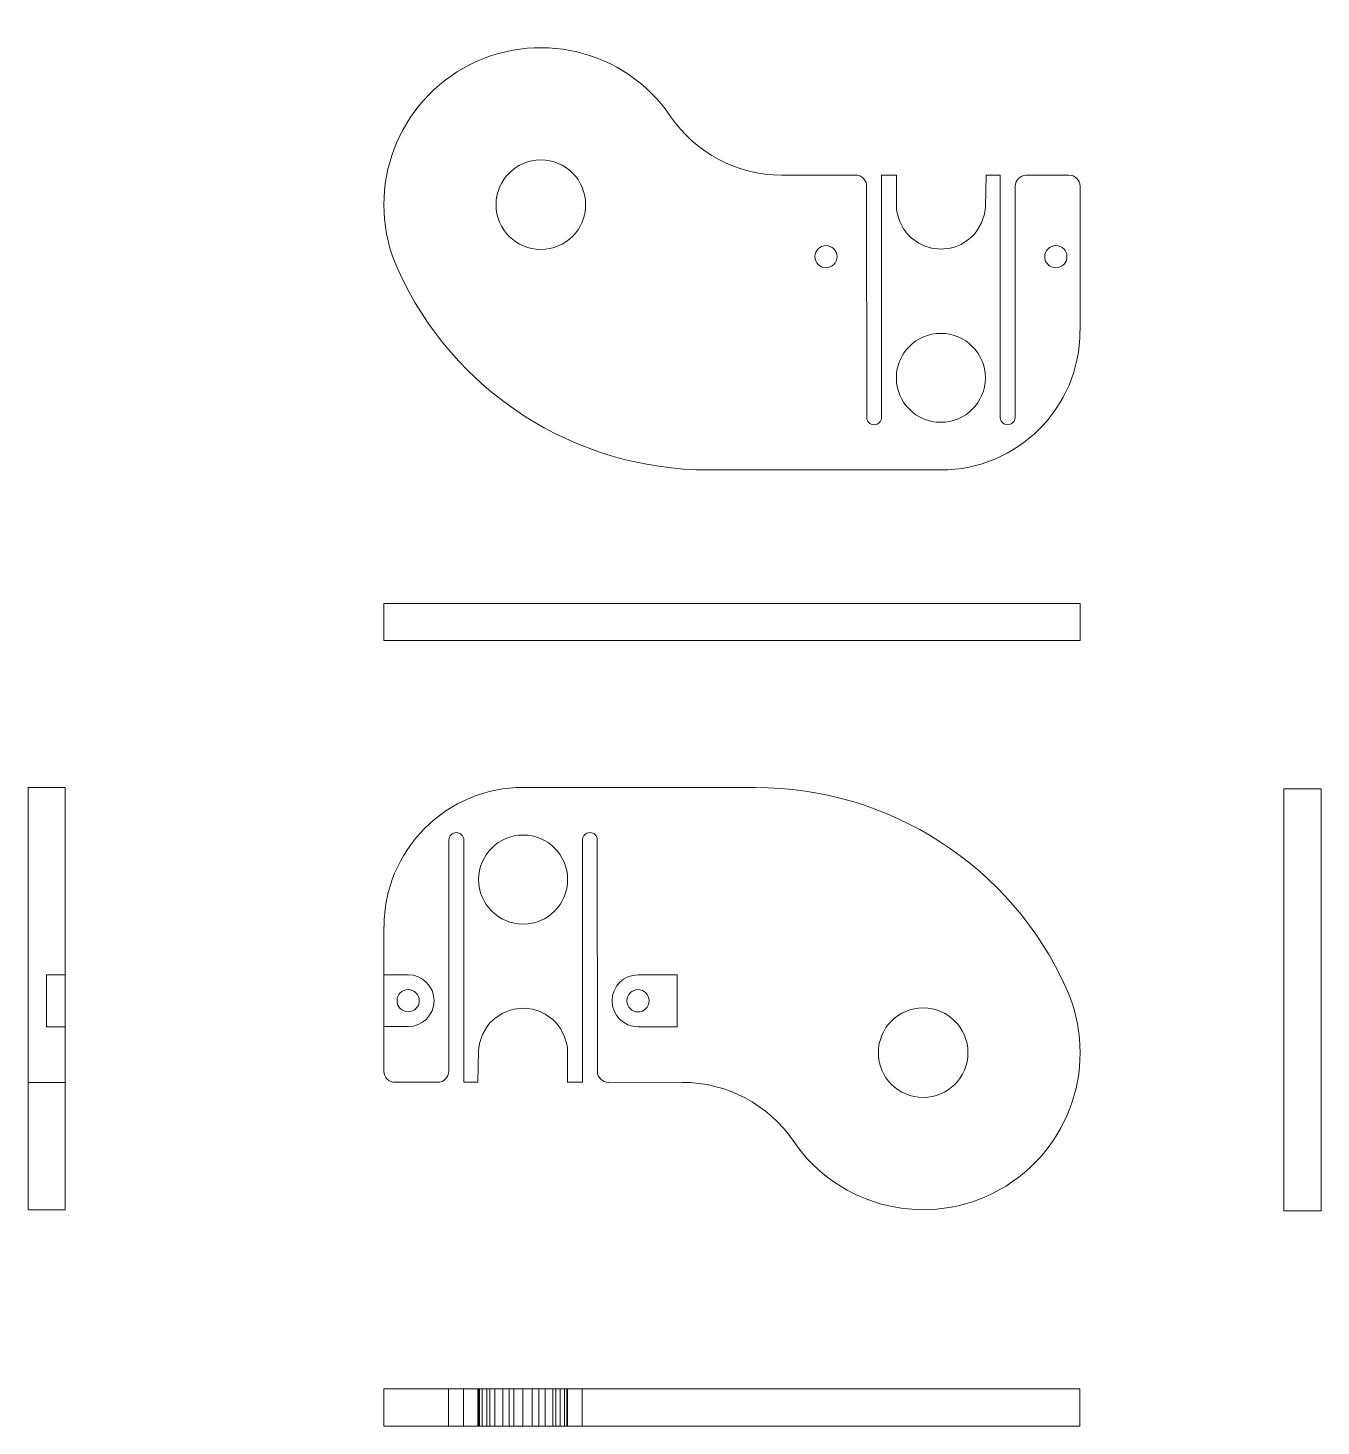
# Model space of a CAD drawing. Header units: millimetres. Extents: x 1461 to 1636, y 380 to 569.
import ezdxf

# ---------------------------------------------------------------- set-up
doc = ezdxf.new("R2010")
doc.units = ezdxf.units.MM
doc.layers.get('0').update_dxf_attribs({"true_color": 0xc2ced6})

# ---------------------------------------------------------------- blocks, each defined once
blk = doc.blocks.new('A$C0EFD49E1')
at = {"color": 0, "linetype": 'Continuous', "lineweight": 0}
for p, q in [((1405.14, 559.07), (1399.14, 559.07)), ((1405.14, 559.07), (1412.14, 559.07)), ((1405.14, 555.81), (1405.14, 559.07)), ((1418.64, 559.07), (1412.14, 559.07)), ((1412.14, 559.07), (1412.14, 555.81)), ((1397.64, 557.57), (1397.64, 551.81)), ((1399.14, 550.33), (1430.31, 550.3)), ((1430.31, 548.3), (1397.64, 548.31)), ((1397.64, 548.31), (1397.64, 546.41)), ((1397.64, 546.41), (1401.95, 546.3)), ((1401.95, 546.3), (1402.89, 546.18)), ((1402.89, 546.18), (1404.08, 545.79)), ((1404.08, 545.79), (1405.17, 545.16)), ((1405.17, 545.16), (1405.65, 544.77)), ((1405.65, 544.77), (1406.3, 544.08)), ((1406.3, 544.08), (1406.98, 543.03)), ((1406.98, 543.03), (1407.34, 542.16)), ((1407.34, 542.16), (1407.51, 541.55)), ((1407.51, 541.55), (1407.64, 540.31)), ((1407.64, 540.31), (1407.51, 539.06)), ((1437.39, 508.95), (1437.4, 540.3)), ((1407.24, 538.16), (1406.83, 537.31)), ((1407.51, 539.06), (1407.24, 538.16)), ((1405.65, 535.85), (1404.9, 535.28)), ((1406.1, 536.29), (1405.65, 535.85)), ((1406.83, 537.31), (1406.1, 536.29)), ((1402.26, 534.34), (1397.64, 534.31)), ((1397.64, 534.31), (1397.64, 532.31)), ((1402.58, 534.38), (1402.26, 534.34)), ((1403.79, 534.71), (1402.58, 534.38)), ((1404.9, 535.28), (1403.79, 534.71)), ((1397.64, 532.31), (1430.31, 532.3)), ((1430.31, 530.3), (1399.12, 530.29)), ((1397.64, 528.78), (1397.63, 518.82)), ((1405.13, 519.55), (1405.13, 524.81)), ((1412.13, 524.81), (1412.13, 519.54)), ((1412.13, 519.54), (1405.13, 519.55))]:
    blk.add_line(p, q, dxfattribs=at)
for centre in [(1408.64, 555.81), (1408.63, 524.81)]:
    blk.add_circle(centre, 1.5, dxfattribs=at)
at = {"color": 0, "linetype": 'Continuous', "lineweight": 0, "extrusion": (0, 0, -1)}
for centre, radius in [((-1424.98, 540.3), 6), ((-1401.63, 486.36), 6.04)]:
    blk.add_circle(centre, radius, dxfattribs=at)
at = {"color": 0, "linetype": 'Continuous', "lineweight": 0}
for centre, radius, start, end in [((1399.14, 557.57), 1.5, 90.0451, 179.9871), ((1418.64, 540.3), 18.76, 359.9871, 89.9871), ((1399.13, 551.82), 1.49, 180.3818, 270.3818), ((1399.13, 528.79), 1.5, 90.6327, 180.5678), ((1391.44, 508.96), 45.96, 294.2705, 359.9871), ((1401.63, 486.36), 21.17, 124.2314, 294.2705)]:
    blk.add_arc(centre, radius, start, end, dxfattribs=at)
at = {"color": 0, "linetype": 'Continuous', "lineweight": 0, "extrusion": (0, 0, -1)}
for centre, radius, start, end in [((-1408.64, 555.81), 3.5, 180.0129, 0.0129), ((-1430.31, 549.3), 1, 90.0129, 270.0129), ((-1430.31, 531.3), 1, 90.0129, 269.948), ((-1408.63, 524.81), 3.5, 0.0129, 180.0129), ((-1379.54, 518.82), 18.09, 180.0129, 235.7686)]:
    blk.add_arc(centre, radius, start, end, dxfattribs=at)
blk = doc.blocks.new('A$C0860387B')
at = {"color": 0, "linetype": 'Continuous', "lineweight": 0}
for p, q in [((-1437.39, -508.95), (-1437.4, -540.3)), ((-1397.64, -528.78), (-1397.63, -518.82)), ((-1430.31, -530.3), (-1399.12, -530.29)), ((-1397.64, -532.31), (-1430.31, -532.3)), ((-1397.64, -534.31), (-1397.64, -532.31)), ((-1405.65, -535.85), (-1404.9, -535.28)), ((-1404.9, -535.28), (-1403.79, -534.71)), ((-1403.79, -534.71), (-1402.58, -534.38)), ((-1402.58, -534.38), (-1402.26, -534.34)), ((-1402.26, -534.34), (-1397.64, -534.31)), ((-1407.24, -538.16), (-1406.83, -537.31)), ((-1406.83, -537.31), (-1406.1, -536.29)), ((-1406.1, -536.29), (-1405.65, -535.85)), ((-1407.64, -540.31), (-1407.51, -539.06)), ((-1407.51, -539.06), (-1407.24, -538.16)), ((-1407.51, -541.55), (-1407.64, -540.31)), ((-1407.34, -542.16), (-1407.51, -541.55)), ((-1406.98, -543.03), (-1407.34, -542.16)), ((-1406.3, -544.08), (-1406.98, -543.03)), ((-1405.65, -544.77), (-1406.3, -544.08)), ((-1405.17, -545.16), (-1405.65, -544.77)), ((-1404.08, -545.79), (-1405.17, -545.16)), ((-1402.89, -546.18), (-1404.08, -545.79)), ((-1401.95, -546.3), (-1402.89, -546.18)), ((-1397.64, -546.41), (-1401.95, -546.3)), ((-1397.64, -548.31), (-1397.64, -546.41)), ((-1430.31, -548.3), (-1397.64, -548.31)), ((-1399.14, -550.33), (-1430.31, -550.3)), ((-1397.64, -557.57), (-1397.64, -551.81)), ((-1418.64, -559.07), (-1405.14, -559.07)), ((-1405.14, -559.07), (-1399.14, -559.07))]:
    blk.add_line(p, q, dxfattribs=at)
at = {"color": 0, "linetype": 'Continuous', "lineweight": 0, "extrusion": (8.75158e-16, -8.83605e-31, -1)}
blk.add_circle((1401.63, -486.36), 6.04, dxfattribs=at)
at = {"color": 0, "linetype": 'Continuous', "lineweight": 0, "extrusion": (8.75158e-16, -8.76504e-31, -1)}
blk.add_circle((1408.63, -524.81), 1.5, dxfattribs=at)
at = {"color": 0, "linetype": 'Continuous', "lineweight": 0, "extrusion": (8.75158e-16, -8.85724e-31, -1)}
blk.add_circle((1424.98, -540.3), 6, dxfattribs=at)
at = {"color": 0, "linetype": 'Continuous', "lineweight": 0, "extrusion": (8.75158e-16, -8.84087e-31, -1)}
blk.add_circle((1408.64, -555.81), 1.5, dxfattribs=at)
at = {"color": 0, "linetype": 'Continuous', "lineweight": 0}
for centre, radius, start, end in [((-1401.63, -486.36), 21.17, 304.2314, 114.2705), ((-1391.44, -508.96), 45.96, 114.2705, 179.9871), ((-1399.13, -528.79), 1.5, 270.6327, 0.5678), ((-1418.64, -540.3), 18.76, 179.9871, 269.9871), ((-1399.13, -551.82), 1.49, 0.3818, 90.3818), ((-1399.14, -557.57), 1.5, 270.0451, 359.9871)]:
    blk.add_arc(centre, radius, start, end, dxfattribs=at)
at = {"color": 0, "linetype": 'Continuous', "lineweight": 0, "extrusion": (8.75158e-16, -8.77659e-31, -1)}
blk.add_arc((1379.54, -518.82), 18.09, 0.0129, 55.7686, dxfattribs=at)
at = {"color": 0, "linetype": 'Continuous', "lineweight": 0, "extrusion": (8.75158e-16, -8.75685e-31, -1)}
blk.add_arc((1430.31, -531.3), 1, 270.0129, 89.948, dxfattribs=at)
at = {"color": 0, "linetype": 'Continuous', "lineweight": 0, "extrusion": (8.75158e-16, -8.727e-31, -1)}
blk.add_arc((1430.31, -549.3), 1, 270.0129, 90.0129, dxfattribs=at)
blk = doc.blocks.new('A$C593E0931')
at = {"color": 0, "linetype": 'Continuous', "lineweight": 0, "extrusion": (2.22045e-16, 1, 2.22045e-16)}
for p, q in [((-559.07, 287.13), (-559.07, 287.13)), ((-559.07, 284.63), (-559.07, 287.13)), ((-557.57, 287.13), (-559.07, 287.13)), ((-557.57, 287.13), (-551.81, 287.13)), ((-550.33, 287.13), (-551.81, 287.13)), ((-550.33, 287.13), (-550.3, 287.13)), ((-550.33, 282.13), (-550.33, 287.13)), ((-550.3, 287.13), (-548.31, 287.13)), ((-548.31, 282.13), (-548.31, 287.13)), ((-548.31, 287.13), (-546.41, 287.13)), ((-546.41, 282.13), (-546.41, 287.13)), ((-546.41, 287.13), (-546.3, 287.13)), ((-546.3, 282.13), (-546.3, 287.13)), ((-546.3, 287.13), (-546.18, 287.13)), ((-546.18, 282.13), (-546.18, 287.13)), ((-546.18, 287.13), (-545.79, 287.13)), ((-545.79, 282.13), (-545.79, 287.13)), ((-545.79, 287.13), (-545.16, 287.13)), ((-545.16, 282.13), (-545.16, 287.13)), ((-545.16, 287.13), (-544.77, 287.13)), ((-544.77, 282.13), (-544.77, 287.13)), ((-544.77, 287.13), (-544.08, 287.13)), ((-544.08, 282.13), (-544.08, 287.13)), ((-544.08, 287.13), (-543.03, 287.13)), ((-543.03, 282.13), (-543.03, 287.13)), ((-543.03, 287.13), (-542.16, 287.13)), ((-542.16, 282.13), (-542.16, 287.13)), ((-542.16, 287.13), (-541.55, 287.13)), ((-541.55, 282.13), (-541.55, 287.13)), ((-541.55, 287.13), (-540.31, 287.13)), ((-540.31, 282.13), (-540.31, 287.13)), ((-540.31, 287.13), (-539.06, 287.13)), ((-539.06, 282.13), (-539.06, 287.13)), ((-539.06, 287.13), (-538.16, 287.13)), ((-538.16, 282.13), (-538.16, 287.13)), ((-538.16, 287.13), (-537.31, 287.13)), ((-537.31, 282.13), (-537.31, 287.13)), ((-537.31, 287.13), (-536.29, 287.13)), ((-536.29, 282.13), (-536.29, 287.13)), ((-536.29, 287.13), (-535.85, 287.13)), ((-535.85, 282.13), (-535.85, 287.13)), ((-535.85, 287.13), (-535.28, 287.13)), ((-535.28, 282.13), (-535.28, 287.13)), ((-535.28, 287.13), (-534.71, 287.13)), ((-534.71, 282.13), (-534.71, 287.13)), ((-534.71, 287.13), (-534.38, 287.13)), ((-534.38, 282.13), (-534.38, 287.13)), ((-534.38, 287.13), (-534.34, 287.13)), ((-534.34, 282.13), (-534.34, 287.13)), ((-534.34, 287.13), (-534.31, 287.13)), ((-534.31, 282.13), (-534.31, 287.13)), ((-534.31, 287.13), (-532.31, 287.13)), ((-532.31, 282.13), (-532.31, 287.13)), ((-532.31, 287.13), (-532.3, 287.13)), ((-532.3, 287.13), (-530.3, 287.13)), ((-530.3, 287.13), (-530.29, 287.13)), ((-528.78, 287.13), (-530.29, 287.13)), ((-528.78, 287.13), (-518.82, 287.13)), ((-518.82, 287.13), (-503.86, 287.13)), ((-465.19, 287.13), (-503.86, 287.13)), ((-465.19, 282.13), (-465.19, 287.13)), ((-559.07, 282.13), (-559.07, 284.63)), ((-557.57, 282.13), (-559.07, 282.13)), ((-559.07, 282.13), (-559.07, 282.13)), ((-557.57, 282.13), (-551.81, 282.13)), ((-550.33, 282.13), (-551.81, 282.13)), ((-550.33, 282.13), (-550.3, 282.13)), ((-550.3, 282.13), (-548.31, 282.13)), ((-548.31, 282.13), (-546.41, 282.13)), ((-546.41, 282.13), (-546.3, 282.13)), ((-546.3, 282.13), (-546.18, 282.13)), ((-546.18, 282.13), (-545.79, 282.13)), ((-545.79, 282.13), (-545.16, 282.13)), ((-545.16, 282.13), (-544.77, 282.13)), ((-544.77, 282.13), (-544.08, 282.13)), ((-544.08, 282.13), (-543.03, 282.13)), ((-543.03, 282.13), (-542.16, 282.13)), ((-542.16, 282.13), (-541.55, 282.13)), ((-541.55, 282.13), (-540.31, 282.13)), ((-540.31, 282.13), (-539.06, 282.13)), ((-539.06, 282.13), (-538.16, 282.13)), ((-538.16, 282.13), (-537.31, 282.13)), ((-537.31, 282.13), (-536.29, 282.13)), ((-536.29, 282.13), (-535.85, 282.13)), ((-535.85, 282.13), (-535.28, 282.13)), ((-535.28, 282.13), (-534.71, 282.13)), ((-534.71, 282.13), (-534.38, 282.13)), ((-534.38, 282.13), (-534.34, 282.13)), ((-534.34, 282.13), (-534.31, 282.13)), ((-534.31, 282.13), (-532.31, 282.13)), ((-532.31, 282.13), (-532.3, 282.13)), ((-532.3, 282.13), (-530.3, 282.13)), ((-530.3, 282.13), (-530.29, 282.13)), ((-528.78, 282.13), (-530.29, 282.13)), ((-528.78, 282.13), (-518.82, 282.13)), ((-518.82, 282.13), (-503.86, 282.13)), ((-465.19, 282.13), (-503.86, 282.13))]:
    blk.add_line(p, q, dxfattribs=at)
blk = doc.blocks.new('A$C33FE7A9E')
at = {"color": 0, "linetype": 'Continuous', "lineweight": 0, "extrusion": (1.22465e-16, 1, 2.22045e-16)}
for p, q in [((-1418.64, 287.13), (-1437.4, 287.13)), ((-1437.4, 282.13), (-1437.4, 287.13)), ((-1418.64, 287.13), (-1412.14, 287.13)), ((-1412.14, 284.63), (-1412.14, 287.13)), ((-1412.14, 287.13), (-1412.14, 287.13)), ((-1412.14, 287.13), (-1405.14, 287.13)), ((-1405.14, 287.13), (-1399.14, 287.13)), ((-1405.14, 284.63), (-1405.14, 287.13)), ((-1397.64, 287.13), (-1399.14, 287.13)), ((-1397.64, 282.13), (-1397.64, 287.13)), ((-1397.64, 287.13), (-1397.64, 287.13)), ((-1397.64, 282.13), (-1397.64, 287.13)), ((-1397.64, 287.13), (-1397.64, 287.13)), ((-1397.64, 282.13), (-1397.64, 287.13)), ((-1397.64, 287.13), (-1397.64, 287.13)), ((-1397.64, 282.13), (-1397.64, 287.13)), ((-1397.64, 287.13), (-1397.64, 287.13)), ((-1397.64, 282.13), (-1397.64, 287.13)), ((-1397.64, 287.13), (-1397.64, 287.13)), ((-1397.64, 287.13), (-1397.64, 287.13)), ((-1397.64, 287.13), (-1397.63, 287.13)), ((-1397.64, 282.13), (-1397.64, 287.13)), ((-1397.63, 287.13), (-1389.72, 287.13)), ((-1380.46, 287.13), (-1389.72, 287.13)), ((-1380.46, 282.13), (-1380.46, 287.13)), ((-1405.14, 284.63), (-1412.14, 284.63)), ((-1418.64, 282.13), (-1437.4, 282.13)), ((-1418.64, 282.13), (-1405.14, 282.13)), ((-1405.14, 282.13), (-1399.14, 282.13)), ((-1397.64, 282.13), (-1399.14, 282.13)), ((-1397.64, 282.13), (-1397.63, 282.13)), ((-1397.64, 282.13), (-1397.64, 282.13)), ((-1397.64, 282.13), (-1397.64, 282.13)), ((-1397.64, 282.13), (-1397.64, 282.13)), ((-1397.64, 282.13), (-1397.64, 282.13)), ((-1397.64, 282.13), (-1397.64, 282.13)), ((-1397.64, 282.13), (-1397.64, 282.13)), ((-1397.63, 282.13), (-1389.72, 282.13)), ((-1380.46, 282.13), (-1389.72, 282.13))]:
    blk.add_line(p, q, dxfattribs=at)
blk = doc.blocks.new('A$C256E61BE')
at = {"color": 0, "linetype": 'Continuous', "lineweight": 0, "extrusion": (2.22045e-16, 1, 2.22045e-16)}
for p, q in [((467.06, 287.13), (465.19, 287.13)), ((465.19, 282.13), (465.19, 287.13)), ((508.95, 287.13), (467.06, 287.13)), ((508.95, 287.13), (540.3, 287.13)), ((559.07, 287.13), (540.3, 287.13)), ((559.07, 284.63), (559.07, 287.13)), ((559.07, 287.13), (559.07, 287.13)), ((559.07, 284.63), (559.07, 287.13)), ((559.07, 287.13), (559.07, 287.13)), ((559.07, 282.13), (559.07, 284.63)), ((559.07, 284.63), (559.07, 284.63)), ((467.06, 282.13), (465.19, 282.13)), ((508.95, 282.13), (467.06, 282.13)), ((508.95, 282.13), (540.3, 282.13)), ((559.07, 282.13), (540.3, 282.13)), ((559.07, 282.13), (559.07, 282.13))]:
    blk.add_line(p, q, dxfattribs=at)
blk = doc.blocks.new('A$C1A4C7AD1')
at = {"color": 0, "linetype": 'Continuous', "lineweight": 0, "extrusion": (0, 1, 2.22045e-16)}
for p, q in [((1410.33, 287.13), (1380.46, 287.13)), ((1380.46, 282.13), (1380.46, 287.13)), ((1437.39, 287.13), (1410.33, 287.13)), ((1437.39, 287.13), (1437.4, 287.13)), ((1437.4, 282.13), (1437.4, 287.13)), ((1410.33, 282.13), (1380.46, 282.13)), ((1437.39, 282.13), (1410.33, 282.13)), ((1437.39, 282.13), (1437.4, 282.13))]:
    blk.add_line(p, q, dxfattribs=at)

msp = doc.modelspace()

# ---------------------------------------------------------------- block references
for name, p, rotation in [('A$C0860387B', (1044, 1946.63), 90), ('A$C256E61BE', (2068.26, 773.34), 180), ('A$C33FE7A9E', (1179.07, -971), 270), ('A$C0EFD49E1', (2068.27, -970.99), 90), ('A$C1A4C7AD1', (1917.7, -971.16), 90)]:
    msp.add_blockref(name, p, dxfattribs=dict(rotation=rotation))
msp.add_blockref('A$C593E0931', (2068.25, 98.16))

doc.saveas('drawing.dxf')
